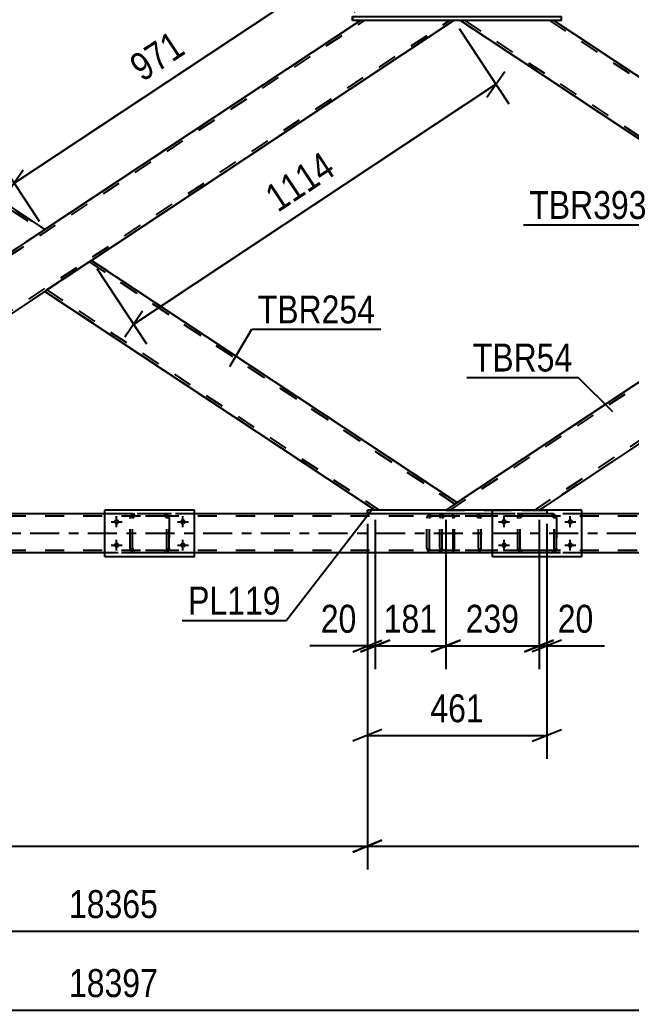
# Model space of a CAD drawing. Header units: millimetres. Extents: x -836 to 353, y -855 to -14.
# Drawn here: x -449.4 to -386.7, y -184.6 to -83.1 of the extents above; entities that cross this region are included whole.
import ezdxf

# ---------------------------------------------------------------- set-up
doc = ezdxf.new("R2010")
doc.units = ezdxf.units.MM
doc.linetypes.add('DXK_LINE_DOT2', pattern=[3.9198, 1.9599, -1.9599])
doc.linetypes.add('DXK_LINE_DOT3', pattern=[5.9187, 2.979, -0.9799, 0.9799, -0.9799])
doc.styles.add('Arial Narrow', font='ARIALN.TTF', dxfattribs={"height": 0.2})

# ---------------------------------------------------------------- blocks, each defined once
blk = doc.blocks.new('Bolt-570393895-11801 - 11761')
at = {"linetype": 'Continuous'}
for points in [[(-439.51, -134.25, -1), (-439.51, -134.81, -1)], [(-432.71, -134.25, -1), (-432.71, -134.81, -1)], [(-439.51, -136.65, -1), (-439.51, -137.21, -1)], [(-432.71, -136.65, -1), (-432.71, -137.21, -1)]]:
    blk.add_hatch(color=1, dxfattribs=at).paths.add_polyline_path(points)
at = {"color": 1, "linetype": 'Continuous'}
for p, q in [((-439.51, -135.09), (-439.51, -133.97)), ((-432.71, -135.09), (-432.71, -133.97)), ((-440.07, -134.53), (-438.95, -134.53)), ((-433.27, -134.53), (-432.15, -134.53)), ((-440.07, -136.93), (-438.95, -136.93)), ((-439.51, -137.49), (-439.51, -136.37)), ((-433.27, -136.93), (-432.15, -136.93)), ((-432.71, -137.49), (-432.71, -136.37))]:
    blk.add_line(p, q, dxfattribs=at)
blk = doc.blocks.new('Bolt-570393895-11803 - 11761')
at = {"linetype": 'Continuous'}
for points in [[(-399.75, -134.25, -1), (-399.75, -134.81, -1)], [(-392.95, -134.25, -1), (-392.95, -134.81, -1)], [(-399.75, -136.65, -1), (-399.75, -137.21, -1)], [(-392.95, -136.65, -1), (-392.95, -137.21, -1)]]:
    blk.add_hatch(color=1, dxfattribs=at).paths.add_polyline_path(points)
at = {"color": 1, "linetype": 'Continuous'}
for p, q in [((-399.75, -135.09), (-399.75, -133.97)), ((-392.95, -135.09), (-392.95, -133.97)), ((-400.31, -134.53), (-399.19, -134.53)), ((-393.51, -134.53), (-392.39, -134.53)), ((-400.31, -136.93), (-399.19, -136.93)), ((-399.75, -137.49), (-399.75, -136.37)), ((-393.51, -136.93), (-392.39, -136.93)), ((-392.95, -137.49), (-392.95, -136.37))]:
    blk.add_line(p, q, dxfattribs=at)
blk = doc.blocks.new('Part-570393895-11884 - 11761')
at = {"color": 2, "linetype": 'Continuous'}
for p, q in [((-431.51, -133.33), (-440.71, -133.33)), ((-440.71, -138.13), (-440.71, -133.33)), ((-431.51, -138.13), (-431.51, -133.33)), ((-431.51, -138.13), (-440.71, -138.13))]:
    blk.add_line(p, q, dxfattribs=at)
blk = doc.blocks.new('Part-570393895-11885 - 11761')
at = {"color": 7, "linetype": 'DXK_LINE_DOT2'}
for p, q in [((-438.11, -134.21), (-438.07, -134.03)), ((-438.07, -134.03), (-438.11, -134.21)), ((-437.85, -134.12), (-437.79, -134.04)), ((-437.79, -134.04), (-437.85, -134.12)), ((-437.81, -133.77), (-437.63, -133.73)), ((-437.63, -133.73), (-437.81, -133.77)), ((-437.79, -134.04), (-437.72, -133.99)), ((-437.72, -133.99), (-437.79, -134.04)), ((-437.72, -133.99), (-437.63, -133.97)), ((-437.63, -133.97), (-437.72, -133.99)), ((-434.59, -133.73), (-437.63, -133.73)), ((-434.59, -133.97), (-437.63, -133.97)), ((-434.59, -133.73), (-434.4, -133.77)), ((-434.4, -133.77), (-434.59, -133.73)), ((-434.59, -133.97), (-434.49, -133.99)), ((-434.49, -133.99), (-434.59, -133.97)), ((-434.49, -133.99), (-434.42, -134.04)), ((-434.42, -134.04), (-434.49, -133.99)), ((-434.42, -134.04), (-434.36, -134.12)), ((-434.36, -134.12), (-434.42, -134.04)), ((-434.14, -134.03), (-434.11, -134.21)), ((-434.11, -134.21), (-434.14, -134.03)), ((-438.11, -137.25), (-438.11, -134.21)), ((-438.11, -134.21), (-438.11, -134.21)), ((-438.11, -137.25), (-438.11, -134.21)), ((-437.87, -134.21), (-437.85, -134.12)), ((-437.85, -134.12), (-437.87, -134.21)), ((-437.87, -137.25), (-437.87, -134.21)), ((-437.87, -134.21), (-437.87, -134.21)), ((-437.87, -137.25), (-437.87, -134.21)), ((-434.36, -134.12), (-434.35, -134.21)), ((-434.35, -134.21), (-434.36, -134.12)), ((-434.35, -137.25), (-434.35, -134.21)), ((-434.35, -134.21), (-434.35, -134.21)), ((-434.35, -137.25), (-434.35, -134.21)), ((-434.11, -137.25), (-434.11, -134.21)), ((-434.11, -134.21), (-434.11, -134.21)), ((-434.11, -134.21), (-434.11, -137.25)), ((-438.11, -137.25), (-438.11, -137.25)), ((-438.07, -137.43), (-438.11, -137.25)), ((-438.11, -137.25), (-438.07, -137.43)), ((-437.87, -137.25), (-437.87, -137.25)), ((-437.85, -137.34), (-437.87, -137.25)), ((-437.87, -137.25), (-437.85, -137.34)), ((-437.79, -137.42), (-437.85, -137.34)), ((-437.85, -137.34), (-437.79, -137.42)), ((-437.63, -137.73), (-437.81, -137.69)), ((-437.81, -137.69), (-437.63, -137.73)), ((-437.72, -137.47), (-437.79, -137.42)), ((-437.79, -137.42), (-437.72, -137.47)), ((-437.63, -137.49), (-437.72, -137.47)), ((-437.72, -137.47), (-437.63, -137.49)), ((-434.59, -137.49), (-437.63, -137.49)), ((-434.59, -137.73), (-437.63, -137.73)), ((-434.49, -137.47), (-434.59, -137.49)), ((-434.59, -137.49), (-434.49, -137.47)), ((-434.4, -137.69), (-434.59, -137.73)), ((-434.59, -137.73), (-434.4, -137.69)), ((-434.42, -137.42), (-434.49, -137.47)), ((-434.49, -137.47), (-434.42, -137.42)), ((-434.36, -137.34), (-434.42, -137.42)), ((-434.42, -137.42), (-434.36, -137.34)), ((-434.35, -137.25), (-434.36, -137.34)), ((-434.36, -137.34), (-434.35, -137.25)), ((-434.35, -137.25), (-434.35, -137.25)), ((-434.11, -137.25), (-434.14, -137.43)), ((-434.14, -137.43), (-434.11, -137.25)), ((-434.11, -137.25), (-434.11, -137.25))]:
    blk.add_line(p, q, dxfattribs=at)
at = {"color": 7, "linetype": 'DXK_LINE_DOT3'}
blk.add_line((-436.11, -135.73), (-436.11, -135.73), dxfattribs=at)
at = {"color": 7, "linetype": 'DXK_LINE_DOT2'}
for centre, start, end in [((-437.63, -134.21), 112.5, 157.5), ((-437.63, -134.21), 112.5, 157.5), ((-434.59, -134.21), 22.5, 67.5), ((-434.59, -134.21), 22.5, 67.5), ((-437.63, -137.25), 202.5, 247.5), ((-437.63, -137.25), 202.5, 247.5), ((-434.59, -137.25), 292.5, 337.5), ((-434.59, -137.25), 292.5, 337.5)]:
    blk.add_arc(centre, 0.48, start, end, dxfattribs=at)
blk = doc.blocks.new('Part-570393895-11887 - 11761')
at = {"color": 2, "linetype": 'Continuous'}
for p, q in [((-391.75, -133.33), (-400.95, -133.33)), ((-400.95, -138.13), (-400.95, -133.33)), ((-391.75, -138.13), (-391.75, -133.33)), ((-391.75, -138.13), (-400.95, -138.13))]:
    blk.add_line(p, q, dxfattribs=at)
blk = doc.blocks.new('Part-570393895-11913 - 11761')
at = {"color": 7, "linetype": 'DXK_LINE_DOT2'}
for p, q in [((-398.35, -134.21), (-398.32, -134.03)), ((-398.32, -134.03), (-398.35, -134.21)), ((-398.04, -134.04), (-398.1, -134.12)), ((-398.1, -134.12), (-398.04, -134.04)), ((-398.06, -133.77), (-397.87, -133.73)), ((-397.87, -133.73), (-398.06, -133.77)), ((-398.04, -134.04), (-397.97, -133.99)), ((-397.97, -133.99), (-398.04, -134.04)), ((-397.97, -133.99), (-397.87, -133.97)), ((-397.87, -133.97), (-397.97, -133.99)), ((-394.83, -133.73), (-397.87, -133.73)), ((-394.83, -133.97), (-397.87, -133.97)), ((-394.83, -133.73), (-394.65, -133.77)), ((-394.65, -133.77), (-394.83, -133.73)), ((-394.83, -133.97), (-394.74, -133.99)), ((-394.74, -133.99), (-394.83, -133.97)), ((-394.74, -133.99), (-394.66, -134.04)), ((-394.66, -134.04), (-394.74, -133.99)), ((-394.66, -134.04), (-394.61, -134.12)), ((-394.61, -134.12), (-394.66, -134.04)), ((-394.39, -134.03), (-394.35, -134.21)), ((-394.35, -134.21), (-394.39, -134.03)), ((-398.35, -137.25), (-398.35, -134.21)), ((-398.35, -134.21), (-398.35, -134.21)), ((-398.35, -137.25), (-398.35, -134.21)), ((-398.11, -134.21), (-398.1, -134.12)), ((-398.1, -134.12), (-398.11, -134.21)), ((-398.11, -137.25), (-398.11, -134.21)), ((-398.11, -134.21), (-398.11, -134.21)), ((-398.11, -137.25), (-398.11, -134.21)), ((-394.61, -134.12), (-394.59, -134.21)), ((-394.59, -134.21), (-394.61, -134.12)), ((-394.59, -137.25), (-394.59, -134.21)), ((-394.59, -134.21), (-394.59, -134.21)), ((-394.59, -137.25), (-394.59, -134.21)), ((-394.35, -137.25), (-394.35, -134.21)), ((-394.35, -134.21), (-394.35, -134.21)), ((-394.35, -134.21), (-394.35, -137.25)), ((-398.35, -137.25), (-398.35, -137.25)), ((-398.32, -137.43), (-398.35, -137.25)), ((-398.35, -137.25), (-398.32, -137.43)), ((-398.11, -137.25), (-398.11, -137.25)), ((-398.1, -137.34), (-398.11, -137.25)), ((-398.11, -137.25), (-398.1, -137.34)), ((-398.1, -137.34), (-398.04, -137.42)), ((-398.04, -137.42), (-398.1, -137.34)), ((-397.87, -137.73), (-398.06, -137.69)), ((-398.06, -137.69), (-397.87, -137.73)), ((-397.97, -137.47), (-398.04, -137.42)), ((-398.04, -137.42), (-397.97, -137.47)), ((-397.87, -137.49), (-397.97, -137.47)), ((-397.97, -137.47), (-397.87, -137.49)), ((-394.83, -137.49), (-397.87, -137.49)), ((-394.83, -137.73), (-397.87, -137.73)), ((-394.74, -137.47), (-394.83, -137.49)), ((-394.83, -137.49), (-394.74, -137.47)), ((-394.65, -137.69), (-394.83, -137.73)), ((-394.83, -137.73), (-394.65, -137.69)), ((-394.66, -137.42), (-394.74, -137.47)), ((-394.74, -137.47), (-394.66, -137.42)), ((-394.61, -137.34), (-394.66, -137.42)), ((-394.66, -137.42), (-394.61, -137.34)), ((-394.59, -137.25), (-394.61, -137.34)), ((-394.61, -137.34), (-394.59, -137.25)), ((-394.59, -137.25), (-394.59, -137.25)), ((-394.35, -137.25), (-394.39, -137.43)), ((-394.39, -137.43), (-394.35, -137.25)), ((-394.35, -137.25), (-394.35, -137.25))]:
    blk.add_line(p, q, dxfattribs=at)
at = {"color": 7, "linetype": 'DXK_LINE_DOT3'}
blk.add_line((-396.35, -135.73), (-396.35, -135.73), dxfattribs=at)
at = {"color": 7, "linetype": 'DXK_LINE_DOT2'}
for centre, start, end in [((-397.87, -134.21), 112.5, 157.5), ((-397.87, -134.21), 112.5, 157.5), ((-394.83, -134.21), 22.5, 67.5), ((-394.83, -134.21), 22.5, 67.5), ((-397.87, -137.25), 202.5, 247.5), ((-397.87, -137.25), 202.5, 247.5), ((-394.83, -137.25), 292.5, 337.5), ((-394.83, -137.25), 292.5, 337.5)]:
    blk.add_arc(centre, 0.48, start, end, dxfattribs=at)
blk = doc.blocks.new('Part-570393895-12072 - 11761')
at = {"color": 7, "linetype": 'DXK_LINE_DOT2'}
for p, q in [((-451.66, -107.73), (-488.83, -83.13)), ((-488.83, -83.13), (-488.82, -83.13)), ((-479.26, -83.13), (-488.83, -83.13)), ((-488.39, -83.13), (-451.44, -107.59)), ((-488.39, -83.13), (-451.44, -107.59)), ((-479.69, -83.13), (-447.09, -104.71)), ((-479.69, -83.13), (-447.09, -104.71)), ((-479.26, -83.13), (-446.87, -104.56)), ((-447.14, -104.74), (-446.91, -104.59)), ((-446.91, -104.59), (-446.87, -104.56)), ((-447.16, -104.75), (-451.44, -107.59)), ((-447.14, -104.74), (-451.39, -107.55)), ((-451.38, -107.54), (-447.09, -104.71)), ((-447.11, -104.72), (-447.16, -104.75)), ((-447.09, -104.71), (-447.11, -104.72)), ((-447.09, -104.71), (-447.09, -104.71)), ((-451.62, -107.71), (-451.53, -107.65)), ((-451.53, -107.65), (-451.39, -107.55)), ((-451.44, -107.59), (-451.42, -107.58)), ((-451.44, -107.59), (-451.44, -107.59)), ((-451.42, -107.58), (-451.38, -107.54)), ((-451.66, -107.73), (-451.62, -107.71))]:
    blk.add_line(p, q, dxfattribs=at)
at = {"color": 2, "linetype": 'Continuous'}
for p, q in [((-488.82, -83.13), (-451.66, -107.73)), ((-479.26, -83.13), (-446.87, -104.56)), ((-446.91, -104.59), (-447, -104.65)), ((-446.87, -104.56), (-446.91, -104.59)), ((-446.87, -104.56), (-446.87, -104.56)), ((-447.14, -104.74), (-451.39, -107.55)), ((-447, -104.65), (-447.14, -104.74)), ((-451.39, -107.55), (-451.62, -107.71)), ((-451.62, -107.71), (-451.66, -107.73)), ((-451.66, -107.73), (-451.66, -107.73))]:
    blk.add_line(p, q, dxfattribs=at)
blk = doc.blocks.new('Part-570393895-12140 - 11761')
at = {"color": 2, "linetype": 'Continuous'}
for p, q in [((-413.78, -133.73), (-413.78, -133.33)), ((-413.78, -133.33), (-413.78, -133.73)), ((-400.95, -133.33), (-413.78, -133.33)), ((-400.95, -133.73), (-413.78, -133.73))]:
    blk.add_line(p, q, dxfattribs=at)
at = {"color": 7, "linetype": 'DXK_LINE_DOT2'}
for p, q in [((-413.78, -133.33), (-413.78, -133.33)), ((-413.78, -133.33), (-413.78, -133.33)), ((-413.78, -133.73), (-413.78, -133.73)), ((-413.78, -133.73), (-413.78, -133.73)), ((-400.95, -133.33), (-395.36, -133.33)), ((-400.95, -133.33), (-395.36, -133.33)), ((-395.36, -133.73), (-400.95, -133.73)), ((-395.36, -133.33), (-395.36, -133.73)), ((-395.36, -133.33), (-395.36, -133.73))]:
    blk.add_line(p, q, dxfattribs=at)
blk = doc.blocks.new('Part-570393895-12023 - 11761')
at = {"color": 2, "linetype": 'Continuous'}
for p, q in [((-415.29, -83.13), (-415.29, -82.73)), ((-415.29, -82.73), (-415.29, -83.13)), ((-415.29, -82.73), (-393.85, -82.73)), ((-393.85, -83.13), (-415.29, -83.13)), ((-393.85, -83.13), (-393.85, -82.73))]:
    blk.add_line(p, q, dxfattribs=at)
at = {"color": 7, "linetype": 'DXK_LINE_DOT2'}
for p, q in [((-415.29, -82.73), (-415.29, -82.73)), ((-415.29, -82.73), (-415.29, -82.73)), ((-415.29, -83.13), (-415.29, -83.13)), ((-415.29, -83.13), (-415.29, -83.13)), ((-393.85, -83.13), (-393.85, -82.73))]:
    blk.add_line(p, q, dxfattribs=at)
blk = doc.blocks.new('Part-570393895-12051 - 11761')
at = {"color": 7, "linetype": 'DXK_LINE_DOT2'}
for p, q in [((-406.31, -134.04), (-406.34, -134.21)), ((-406.3, -134.03), (-406.31, -134.04)), ((-406.07, -134.12), (-406.01, -134.04)), ((-405.83, -133.73), (-406.03, -133.77)), ((-406.01, -134.04), (-405.93, -133.99)), ((-405.93, -133.99), (-405.83, -133.97)), ((-396.46, -133.73), (-405.83, -133.73)), ((-396.46, -133.97), (-405.83, -133.97)), ((-402.42, -133.77), (-402.62, -133.73)), ((-402.62, -133.97), (-402.52, -133.99)), ((-402.52, -133.99), (-402.44, -134.04)), ((-402.44, -134.04), (-402.38, -134.12)), ((-402.15, -134.04), (-402.15, -134.03)), ((-402.11, -134.21), (-402.15, -134.04)), ((-406.34, -137.25), (-406.34, -134.21)), ((-406.09, -134.21), (-406.07, -134.12)), ((-406.09, -137.25), (-406.09, -134.21)), ((-402.38, -134.12), (-402.36, -134.21)), ((-402.36, -137.25), (-402.36, -134.21)), ((-402.11, -137.25), (-402.11, -134.21)), ((-406.34, -137.25), (-406.3, -137.43)), ((-406.07, -137.34), (-406.09, -137.25)), ((-406.01, -137.42), (-406.07, -137.34)), ((-406.03, -137.69), (-405.83, -137.73)), ((-405.93, -137.47), (-406.01, -137.42)), ((-405.83, -137.49), (-405.93, -137.47)), ((-396.46, -137.49), (-405.83, -137.49)), ((-396.46, -137.73), (-405.83, -137.73)), ((-402.52, -137.47), (-402.62, -137.49)), ((-402.62, -137.73), (-402.42, -137.69)), ((-402.44, -137.42), (-402.52, -137.47)), ((-402.38, -137.34), (-402.44, -137.42)), ((-402.36, -137.25), (-402.38, -137.34)), ((-402.15, -137.43), (-402.11, -137.25))]:
    blk.add_line(p, q, dxfattribs=at)
for centre, start, end in [((-405.85, -134.23), 110.9282, 155.8647), ((-402.6, -134.23), 24.1353, 69.0718), ((-405.85, -137.23), 204.1353, 249.0718), ((-402.6, -137.23), 290.9282, 335.8647)]:
    blk.add_arc(centre, 0.495, start, end, dxfattribs=at)
blk = doc.blocks.new('Part-570393895-12067 - 11761')
at = {"color": 7, "linetype": 'DXK_LINE_DOT2'}
for p, q in [((-405.11, -133.73), (-412.93, -133.73)), ((-405.11, -133.97), (-412.93, -133.97)), ((-407.63, -134.04), (-407.66, -134.21)), ((-407.62, -134.03), (-407.63, -134.04)), ((-407.39, -134.12), (-407.34, -134.04)), ((-407.16, -133.73), (-407.35, -133.77)), ((-407.34, -134.04), (-407.25, -133.99)), ((-407.25, -133.99), (-407.16, -133.97)), ((-406.34, -133.73), (-406.34, -133.97)), ((-405.01, -133.77), (-405.11, -133.73)), ((-405.11, -133.97), (-405.06, -133.99)), ((-405.06, -133.99), (-405.02, -134.04)), ((-405.02, -134.04), (-404.99, -134.12)), ((-404.93, -133.87), (-405.01, -133.77)), ((-404.87, -134.03), (-404.93, -133.87)), ((-404.85, -134.21), (-404.87, -134.03)), ((-407.66, -137.25), (-407.66, -134.21)), ((-407.41, -134.21), (-407.39, -134.12)), ((-407.41, -137.25), (-407.41, -134.21)), ((-404.99, -134.12), (-404.98, -134.21)), ((-404.98, -137.25), (-404.98, -134.21)), ((-404.85, -137.25), (-404.85, -134.21)), ((-405.11, -137.49), (-412.93, -137.49)), ((-405.11, -137.73), (-412.93, -137.73)), ((-407.66, -137.25), (-407.62, -137.43)), ((-407.39, -137.34), (-407.41, -137.25)), ((-407.34, -137.42), (-407.39, -137.34)), ((-407.35, -137.69), (-407.16, -137.73)), ((-407.25, -137.47), (-407.34, -137.42)), ((-407.16, -137.49), (-407.25, -137.47)), ((-406.34, -137.73), (-406.34, -137.49)), ((-405.06, -137.47), (-405.11, -137.49)), ((-405.11, -137.73), (-405.01, -137.69)), ((-405.02, -137.42), (-405.06, -137.47)), ((-404.99, -137.34), (-405.02, -137.42)), ((-405.01, -137.69), (-404.93, -137.59)), ((-404.98, -137.25), (-404.99, -137.34)), ((-404.93, -137.59), (-404.87, -137.43)), ((-404.87, -137.43), (-404.85, -137.25))]:
    blk.add_line(p, q, dxfattribs=at)
for centre, start, end in [((-407.17, -134.23), 111.1034, 156.0535), ((-407.17, -137.23), 203.9465, 248.8966)]:
    blk.add_arc(centre, 0.493, start, end, dxfattribs=at)
blk = doc.blocks.new('Part-570393895-12199 - 11761')
at = {"color": 2, "linetype": 'Continuous'}
for p, q in [((-404.22, -83.13), (-367.05, -107.73)), ((-394.65, -83.13), (-362.27, -104.56)), ((-362.3, -104.59), (-362.39, -104.65)), ((-362.27, -104.56), (-362.3, -104.59)), ((-362.27, -104.56), (-362.27, -104.56)), ((-362.53, -104.74), (-366.78, -107.55)), ((-362.39, -104.65), (-362.53, -104.74)), ((-366.78, -107.55), (-367.02, -107.71)), ((-367.02, -107.71), (-367.05, -107.73)), ((-367.05, -107.73), (-367.05, -107.73))]:
    blk.add_line(p, q, dxfattribs=at)
at = {"color": 7, "linetype": 'DXK_LINE_DOT2'}
for p, q in [((-367.05, -107.73), (-404.22, -83.13)), ((-404.22, -83.13), (-404.22, -83.13)), ((-394.65, -83.13), (-404.22, -83.13)), ((-403.78, -83.13), (-366.83, -107.59)), ((-403.78, -83.13), (-366.83, -107.59)), ((-395.09, -83.13), (-362.48, -104.71)), ((-395.09, -83.13), (-362.48, -104.71)), ((-394.65, -83.13), (-362.27, -104.56)), ((-362.54, -104.74), (-362.3, -104.59)), ((-362.3, -104.59), (-362.27, -104.56)), ((-362.55, -104.75), (-366.83, -107.59)), ((-362.54, -104.74), (-366.78, -107.55)), ((-366.77, -107.54), (-362.48, -104.71)), ((-362.5, -104.72), (-362.55, -104.75)), ((-362.48, -104.71), (-362.5, -104.72)), ((-362.48, -104.71), (-362.48, -104.71)), ((-367.02, -107.71), (-366.92, -107.65)), ((-366.92, -107.65), (-366.78, -107.55)), ((-366.83, -107.59), (-366.82, -107.58)), ((-366.83, -107.59), (-366.83, -107.59)), ((-366.82, -107.58), (-366.77, -107.54)), ((-367.05, -107.73), (-367.02, -107.71))]:
    blk.add_line(p, q, dxfattribs=at)
blk = doc.blocks.new('Part-570393895-12214 - 11761')
at = {"color": 7, "linetype": 'DXK_LINE_DOT2'}
for p, q in [((-72.52, -133.97), (-807.13, -133.97)), ((-226.14, -133.73), (-758.72, -133.73)), ((-431.51, -133.73), (-440.71, -133.73)), ((-391.75, -133.73), (-413.78, -133.73)), ((-72.52, -137.49), (-807.13, -137.49)), ((-72.52, -137.73), (-758.72, -137.73)), ((-431.51, -137.73), (-440.71, -137.73)), ((-391.75, -137.73), (-400.95, -137.73))]:
    blk.add_line(p, q, dxfattribs=at)
at = {"color": 2, "linetype": 'Continuous'}
for p, q in [((-440.71, -133.73), (-471.26, -133.73)), ((-413.78, -133.73), (-431.51, -133.73)), ((-361.2, -133.73), (-391.75, -133.73)), ((-440.71, -137.73), (-471.26, -137.73)), ((-400.95, -137.73), (-431.51, -137.73)), ((-361.2, -137.73), (-391.75, -137.73))]:
    blk.add_line(p, q, dxfattribs=at)
at = {"color": 7, "linetype": 'DXK_LINE_DOT3'}
blk.add_line((-72.52, -135.73), (-807.13, -135.73), dxfattribs=at)
blk = doc.blocks.new('Part-570393895-12282 - 11761')
at = {"color": 7, "linetype": 'DXK_LINE_DOT2'}
for p, q in [((-442.37, -107.92), (-446.66, -110.75)), ((-442.36, -107.91), (-446.61, -110.72)), ((-446.59, -110.71), (-442.31, -107.87)), ((-442.33, -107.89), (-442.37, -107.92)), ((-442.22, -107.81), (-442.36, -107.91)), ((-442.31, -107.87), (-442.33, -107.89)), ((-442.31, -107.87), (-442.31, -107.87)), ((-442.31, -107.87), (-404.79, -132.71)), ((-404.79, -132.71), (-442.31, -107.87)), ((-442.12, -107.75), (-442.22, -107.81)), ((-442.09, -107.73), (-442.12, -107.75)), ((-442.09, -107.73), (-404.57, -132.56)), ((-446.84, -110.87), (-446.87, -110.9)), ((-446.87, -110.9), (-412.98, -133.33)), ((-446.61, -110.72), (-446.84, -110.87)), ((-446.66, -110.75), (-446.64, -110.74)), ((-446.66, -110.75), (-446.66, -110.75)), ((-446.66, -110.75), (-412.55, -133.33)), ((-446.66, -110.75), (-412.55, -133.33)), ((-446.64, -110.74), (-446.59, -110.71)), ((-404.7, -132.65), (-405.01, -132.85)), ((-404.79, -132.71), (-404.79, -132.71)), ((-405.73, -133.33), (-412.98, -133.33))]:
    blk.add_line(p, q, dxfattribs=at)
at = {"color": 2, "linetype": 'Continuous'}
for p, q in [((-442.36, -107.91), (-446.61, -110.72)), ((-442.36, -107.91), (-442.12, -107.75)), ((-442.12, -107.75), (-442.09, -107.73)), ((-442.09, -107.73), (-404.57, -132.56)), ((-442.09, -107.73), (-442.09, -107.73)), ((-446.87, -110.9), (-446.84, -110.87)), ((-446.87, -110.9), (-446.87, -110.9)), ((-446.87, -110.9), (-412.98, -133.33)), ((-446.84, -110.87), (-446.75, -110.81)), ((-446.75, -110.81), (-446.61, -110.72)), ((-405.01, -132.85), (-405.73, -133.33)), ((-404.6, -132.59), (-405.01, -132.85)), ((-404.57, -132.56), (-404.6, -132.59)), ((-404.57, -132.56), (-404.57, -132.56))]:
    blk.add_line(p, q, dxfattribs=at)
blk = doc.blocks.new('Part-570393895-12292 - 11761')
at = {"color": 7, "linetype": 'DXK_LINE_DOT2'}
for p, q in [((-414.49, -83.13), (-490.34, -133.33)), ((-489.9, -133.33), (-414.06, -83.13)), ((-489.9, -133.33), (-414.06, -83.13)), ((-481.2, -133.33), (-405.36, -83.13)), ((-481.2, -133.33), (-405.36, -83.13)), ((-404.92, -83.13), (-480.77, -133.33)), ((-404.92, -83.13), (-414.49, -83.13)), ((-404.92, -83.13), (-404.92, -83.13)), ((-446.87, -104.56), (-451.66, -107.73)), ((-442.09, -107.73), (-446.87, -110.9)), ((-489.18, -132.57), (-490.33, -133.33)), ((-490.33, -133.33), (-490.34, -133.33)), ((-490.34, -133.33), (-480.77, -133.33))]:
    blk.add_line(p, q, dxfattribs=at)
at = {"color": 2, "linetype": 'Continuous'}
for p, q in [((-414.49, -83.13), (-446.87, -104.56)), ((-404.92, -83.13), (-442.09, -107.73)), ((-451.66, -107.73), (-489.18, -132.57)), ((-446.87, -110.9), (-480.77, -133.33))]:
    blk.add_line(p, q, dxfattribs=at)
blk = doc.blocks.new('Part-570393895-12341 - 11761')
at = {"color": 7, "linetype": 'DXK_LINE_DOT2'}
for p, q in [((-329.88, -83.13), (-405.73, -133.33)), ((-405.29, -133.33), (-329.45, -83.13)), ((-405.29, -133.33), (-329.45, -83.13)), ((-396.6, -133.33), (-320.75, -83.13)), ((-396.6, -133.33), (-320.75, -83.13)), ((-320.32, -83.13), (-396.16, -133.33)), ((-320.32, -83.13), (-329.88, -83.13)), ((-320.32, -83.13), (-320.32, -83.13)), ((-362.27, -104.56), (-367.05, -107.73)), ((-357.48, -107.73), (-362.27, -110.9)), ((-404.57, -132.57), (-405.73, -133.33)), ((-405.73, -133.33), (-405.73, -133.33)), ((-405.73, -133.33), (-396.16, -133.33))]:
    blk.add_line(p, q, dxfattribs=at)
at = {"color": 2, "linetype": 'Continuous'}
for p, q in [((-329.88, -83.13), (-362.27, -104.56)), ((-320.32, -83.13), (-357.48, -107.73)), ((-367.05, -107.73), (-404.57, -132.57)), ((-362.27, -110.9), (-396.16, -133.33))]:
    blk.add_line(p, q, dxfattribs=at)
blk = doc.blocks.new('StraightDimension-570393895-12698 - 11761')
at = {"color": 7, "linetype": 'Continuous'}
for p, q in [((-412.98, -134.33), (-412.98, -149.66)), ((-405.73, -134.33), (-405.73, -149.66)), ((-414.48, -147.86), (-411.48, -146.66)), ((-412.98, -147.26), (-405.73, -147.26)), ((-404.23, -146.66), (-407.23, -147.86))]:
    blk.add_line(p, q, dxfattribs=at)
at = {"color": 0}
blk.add_wipeout([(-406.01, -146.51), (-406.01, -142.31), (-412.7, -142.31), (-412.7, -146.51)], dxfattribs=at)
at = {"color": 3, "style": 'Arial Narrow'}
blk.add_text('181', height=2.863, dxfattribs=at).set_placement((-412.1, -145.91))
blk = doc.blocks.new('StraightDimension-570393895-12616 - 11761')
at = {"color": 7, "linetype": 'Continuous'}
for p, q in [((-404.37, -83.96), (-399.27, -91.67)), ((-401.52, -91), (-399.68, -88.34)), ((-437.76, -114.27), (-400.6, -89.67)), ((-441.54, -108.56), (-436.44, -116.27)), ((-436.84, -112.94), (-438.68, -115.6))]:
    blk.add_line(p, q, dxfattribs=at)
at = {"color": 0}
blk.add_wipeout([(-416.05, -98.99), (-418.36, -95.49), (-425.46, -100.19), (-423.14, -103.69)], dxfattribs=at)
at = {"color": 3, "style": 'Arial Narrow'}
blk.add_text('1114', height=2.863, rotation=33.5008, dxfattribs=at).set_placement((-422.97, -102.86))
blk = doc.blocks.new('StraightDimension-570393895-12690 - 11761')
at = {"color": 7, "linetype": 'Continuous'}
for p, q in [((-405.73, -134.33), (-405.73, -149.66)), ((-396.16, -134.33), (-396.16, -149.66)), ((-407.23, -147.86), (-404.23, -146.66)), ((-405.73, -147.26), (-396.16, -147.26)), ((-394.66, -146.66), (-397.66, -147.86))]:
    blk.add_line(p, q, dxfattribs=at)
at = {"color": 0}
blk.add_wipeout([(-397.6, -146.51), (-397.6, -142.31), (-404.29, -142.31), (-404.29, -146.51)], dxfattribs=at)
at = {"color": 3, "style": 'Arial Narrow'}
blk.add_text('239', height=2.863, dxfattribs=at).set_placement((-403.69, -145.91))
blk = doc.blocks.new('StraightDimension-570393895-12682 - 11761')
at = {"color": 7, "linetype": 'Continuous'}
for p, q in [((-396.16, -134.33), (-396.16, -149.66)), ((-395.36, -134.73), (-395.36, -149.66)), ((-397.66, -147.86), (-394.66, -146.66)), ((-393.86, -146.66), (-396.86, -147.86)), ((-396.16, -147.26), (-395.36, -147.26)), ((-395.36, -147.26), (-389.45, -147.26)), ((-395.36, -147.26), (-389.45, -147.26))]:
    blk.add_line(p, q, dxfattribs=at)
at = {"color": 0}
blk.add_wipeout([(-389.98, -146.51), (-389.98, -142.31), (-394.84, -142.31), (-394.84, -146.51)], dxfattribs=at)
at = {"color": 3, "style": 'Arial Narrow'}
blk.add_text('20', height=2.863, dxfattribs=at).set_placement((-394.24, -145.91))
blk = doc.blocks.new('StraightDimension-570393895-13035 - 11761')
at = {"color": 7, "linetype": 'Continuous'}
for p, q in [((-413.78, -134.73), (-413.78, -170.2)), ((-329.17, -134.73), (-329.17, -170.2)), ((-412.28, -167.2), (-415.28, -168.4)), ((-330.67, -168.4), (-327.67, -167.2)), ((-413.78, -167.8), (-329.17, -167.8))]:
    blk.add_line(p, q, dxfattribs=at)
at = {"color": 0}
blk.add_wipeout([(-367.22, -167.05), (-367.22, -162.85), (-375.73, -162.85), (-375.73, -167.05)], dxfattribs=at)
at = {"color": 3, "style": 'Arial Narrow'}
blk.add_text('2115', height=2.863, dxfattribs=at).set_placement((-375.13, -166.45))
blk = doc.blocks.new('StraightDimension-570393895-13096 - 11761')
at = {"color": 7, "linetype": 'Continuous'}
blk.add_line((-807.77, -184.62), (-71.88, -184.62), dxfattribs=at)
at = {"color": 0}
blk.add_wipeout([(-434.66, -183.87), (-434.66, -179.67), (-445, -179.67), (-445, -183.87)], dxfattribs=at)
at = {"color": 3, "style": 'Arial Narrow'}
blk.add_text('18397', height=2.863, dxfattribs=at).set_placement((-444.4, -183.27))
blk = doc.blocks.new('StraightDimension-570393895-12715 - 11761')
at = {"color": 7, "linetype": 'Continuous'}
for p, q in [((-413.78, -134.73), (-413.78, -158.84)), ((-395.36, -134.73), (-395.36, -158.84)), ((-412.28, -155.84), (-415.28, -157.04)), ((-396.86, -157.04), (-393.86, -155.84)), ((-413.78, -156.44), (-395.36, -156.44))]:
    blk.add_line(p, q, dxfattribs=at)
at = {"color": 0}
blk.add_wipeout([(-401.23, -155.69), (-401.23, -151.49), (-407.91, -151.49), (-407.91, -155.69)], dxfattribs=at)
at = {"color": 3, "style": 'Arial Narrow'}
blk.add_text('461', height=2.863, dxfattribs=at).set_placement((-407.31, -155.09))
blk = doc.blocks.new('StraightDimension-570393895-13045 - 11761')
at = {"color": 7, "linetype": 'Continuous'}
for p, q in [((-498.39, -134.73), (-498.39, -170.2)), ((-413.78, -134.73), (-413.78, -170.2)), ((-496.89, -167.2), (-499.89, -168.4)), ((-415.28, -168.4), (-412.28, -167.2)), ((-498.39, -167.8), (-413.78, -167.8))]:
    blk.add_line(p, q, dxfattribs=at)
at = {"color": 0}
blk.add_wipeout([(-451.83, -167.05), (-451.83, -162.85), (-460.34, -162.85), (-460.34, -167.05)], dxfattribs=at)
at = {"color": 3, "style": 'Arial Narrow'}
blk.add_text('2115', height=2.863, dxfattribs=at).set_placement((-459.74, -166.45))
blk = doc.blocks.new('StraightDimension-570393895-12634 - 11761')
at = {"color": 7, "linetype": 'Continuous'}
for p, q in [((-415.04, -82.3), (-419.22, -75.99)), ((-418.56, -79.7), (-416.72, -77.04)), ((-450.03, -99.8), (-417.64, -78.37)), ((-447.43, -103.73), (-451.6, -97.43)), ((-449.11, -98.47), (-450.95, -101.13))]:
    blk.add_line(p, q, dxfattribs=at)
at = {"color": 0}
blk.add_wipeout([(-431.46, -86.62), (-433.78, -83.11), (-439.35, -86.8), (-437.04, -90.31)], dxfattribs=at)
at = {"color": 3, "style": 'Arial Narrow'}
blk.add_text('971', height=2.863, rotation=33.5008, dxfattribs=at).set_placement((-436.87, -89.47))
blk = doc.blocks.new('StraightDimension-570393895-12706 - 11761')
at = {"color": 7, "linetype": 'Continuous'}
for p, q in [((-413.78, -134.73), (-413.78, -149.66)), ((-412.98, -134.33), (-412.98, -149.66)), ((-413.78, -147.26), (-419.69, -147.26)), ((-413.78, -147.26), (-419.69, -147.26)), ((-415.28, -147.86), (-412.28, -146.66)), ((-411.48, -146.66), (-414.48, -147.86)), ((-413.78, -147.26), (-412.98, -147.26))]:
    blk.add_line(p, q, dxfattribs=at)
at = {"color": 0}
blk.add_wipeout([(-414.31, -146.51), (-414.31, -142.31), (-419.16, -142.31), (-419.16, -146.51)], dxfattribs=at)
at = {"color": 3, "style": 'Arial Narrow'}
blk.add_text('20', height=2.863, dxfattribs=at).set_placement((-418.56, -145.91))
blk = doc.blocks.new('StraightDimension-570393895-13150 - 11761')
at = {"color": 7, "linetype": 'Continuous'}
blk.add_line((-807.13, -176.52), (-72.52, -176.52), dxfattribs=at)
at = {"color": 0}
blk.add_wipeout([(-434.66, -175.77), (-434.66, -171.57), (-445, -171.57), (-445, -175.77)], dxfattribs=at)
at = {"color": 3, "style": 'Arial Narrow'}
blk.add_text('18365', height=2.863, dxfattribs=at).set_placement((-444.4, -175.17))
blk = doc.blocks.new('Mark-570393895-12136 - 11761')
at = {"color": 30, "linetype": 'Continuous'}
for p in [(-413.35, -133.39), (-432.77, -144.65)]:
    blk.add_line(p, (-422.07, -144.65), dxfattribs=at)
at = {"color": 0}
blk.add_wipeout([(-422.67, -144.05), (-422.67, -141.05), (-432.17, -141.05), (-432.17, -144.05)], dxfattribs=at)
blk.add_wipeout([(-422.67, -144.05), (-422.67, -141.05), (-432.17, -141.05), (-432.17, -144.05)], dxfattribs=at)
at = {"color": 3, "style": 'Arial Narrow'}
blk.add_text('PL119', height=2.863, dxfattribs=at).set_placement((-432.17, -144.05))
blk = doc.blocks.new('Mark-570393895-12195 - 11761')
at = {"color": 30, "linetype": 'Continuous'}
for p in [(-379.61, -96.26), (-397.76, -104.08)]:
    blk.add_line(p, (-384.5, -104.08), dxfattribs=at)
at = {"color": 0}
blk.add_wipeout([(-385.1, -103.48), (-385.1, -100.48), (-397.16, -100.48), (-397.16, -103.48)], dxfattribs=at)
blk.add_wipeout([(-385.1, -103.48), (-385.1, -100.48), (-397.16, -100.48), (-397.16, -103.48)], dxfattribs=at)
at = {"color": 3, "style": 'Arial Narrow'}
blk.add_text('TBR393', height=2.863, dxfattribs=at).set_placement((-397.16, -103.48))
blk = doc.blocks.new('Mark-570393895-12278 - 11761')
at = {"color": 30, "linetype": 'Continuous'}
for p, q in [((-427.9, -118.62), (-425.63, -114.79)), ((-425.63, -114.79), (-412.38, -114.79))]:
    blk.add_line(p, q, dxfattribs=at)
at = {"color": 0}
blk.add_wipeout([(-412.98, -114.19), (-412.98, -111.19), (-425.03, -111.19), (-425.03, -114.19)], dxfattribs=at)
blk.add_wipeout([(-412.98, -114.19), (-412.98, -111.19), (-425.03, -111.19), (-425.03, -114.19)], dxfattribs=at)
at = {"color": 3, "style": 'Arial Narrow'}
blk.add_text('TBR254', height=2.863, dxfattribs=at).set_placement((-425.03, -114.19))
blk = doc.blocks.new('Mark-570393895-12337 - 11761')
at = {"color": 30, "linetype": 'Continuous'}
for p in [(-403.56, -119.72), (-388.59, -123.26)]:
    blk.add_line(p, (-392.13, -119.72), dxfattribs=at)
at = {"color": 0}
blk.add_wipeout([(-392.73, -119.12), (-392.73, -116.12), (-402.96, -116.12), (-402.96, -119.12)], dxfattribs=at)
blk.add_wipeout([(-392.73, -119.12), (-392.73, -116.12), (-402.96, -116.12), (-402.96, -119.12)], dxfattribs=at)
at = {"color": 3, "style": 'Arial Narrow'}
blk.add_text('TBR54', height=2.863, dxfattribs=at).set_placement((-402.96, -119.12))

msp = doc.modelspace()

# ---------------------------------------------------------------- block references
for name in ['Part-570393895-12292 - 11761', 'Part-570393895-12072 - 11761', 'Part-570393895-12023 - 11761', 'Part-570393895-12341 - 11761', 'Part-570393895-12199 - 11761', 'Part-570393895-12282 - 11761', 'Part-570393895-12214 - 11761', 'Part-570393895-11884 - 11761', 'Bolt-570393895-11801 - 11761', 'Part-570393895-11885 - 11761', 'Part-570393895-12140 - 11761', 'Part-570393895-12067 - 11761', 'Part-570393895-12051 - 11761', 'Part-570393895-11887 - 11761', 'Bolt-570393895-11803 - 11761', 'Part-570393895-11913 - 11761']:
    msp.add_blockref(name, (0, 0))

# ---------------------------------------------------------------- next in the draw order: block references
for name in ['StraightDimension-570393895-12616 - 11761', 'Mark-570393895-12195 - 11761', 'StraightDimension-570393895-12698 - 11761']:
    msp.add_blockref(name, (0, 0))

# ---------------------------------------------------------------- next in the draw order: block references
for name in ['StraightDimension-570393895-12634 - 11761', 'Mark-570393895-12278 - 11761', 'Mark-570393895-12337 - 11761', 'StraightDimension-570393895-12690 - 11761']:
    msp.add_blockref(name, (0, 0))

# ---------------------------------------------------------------- next in the draw order: block references
msp.add_blockref('StraightDimension-570393895-12682 - 11761', (0, 0))

# ---------------------------------------------------------------- next in the draw order: block references
msp.add_blockref('StraightDimension-570393895-13035 - 11761', (0, 0))

# ---------------------------------------------------------------- next in the draw order: block references
msp.add_blockref('StraightDimension-570393895-13096 - 11761', (0, 0))

# ---------------------------------------------------------------- next in the draw order: block references
msp.add_blockref('StraightDimension-570393895-12715 - 11761', (0, 0))

# ---------------------------------------------------------------- next in the draw order: block references
msp.add_blockref('StraightDimension-570393895-13045 - 11761', (0, 0))

# ---------------------------------------------------------------- next in the draw order: block references
msp.add_blockref('StraightDimension-570393895-12706 - 11761', (0, 0))

# ---------------------------------------------------------------- next in the draw order: block references
msp.add_blockref('StraightDimension-570393895-13150 - 11761', (0, 0))

# ---------------------------------------------------------------- next in the draw order: block references
msp.add_blockref('Mark-570393895-12136 - 11761', (0, 0))

doc.saveas('drawing.dxf')
